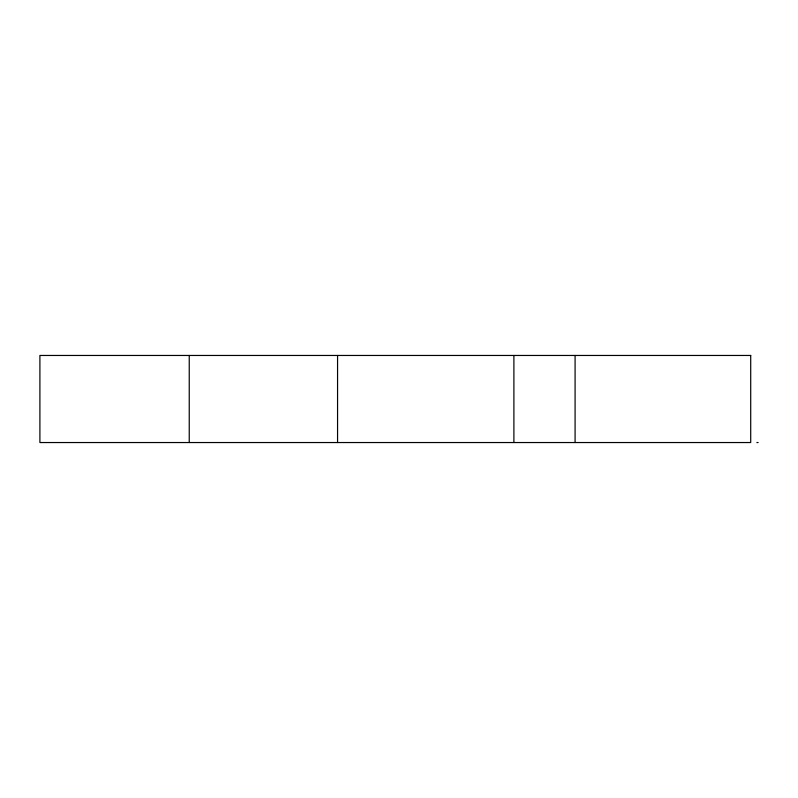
<?xml version="1.0" encoding="UTF-8"?>
<svg xmlns="http://www.w3.org/2000/svg" width="798" height="798" viewBox="0 0 798 798"><rect width="100%" height="100%" fill="white"/><g stroke="black" fill="none" stroke-linecap="round" stroke-linejoin="round"><path stroke-width="1.2" d="M756.883 442.541L758.1 442.541M575.089 355.459L575.089 442.541M513.892 355.459L513.892 442.541M337.564 355.459L337.564 442.541M189.236 355.459L189.236 442.541M750.709 355.459L39.9 355.459L39.9 442.541L750.709 442.541L750.709 355.459"/></g></svg>
